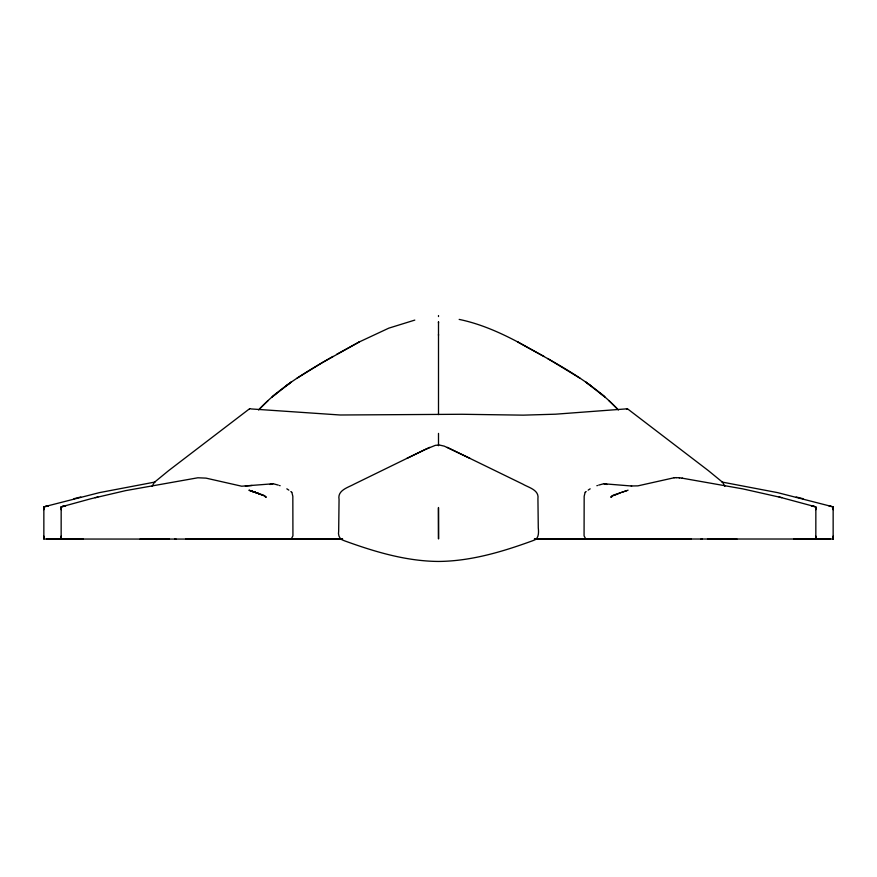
<?xml version="1.0" encoding="UTF-8"?>
<svg xmlns="http://www.w3.org/2000/svg" width="877" height="877" viewBox="0 0 877 877"><rect width="100%" height="100%" fill="white"/><g stroke="black" fill="none" stroke-linecap="round" stroke-linejoin="round"><path stroke-width="1.32" d="M43.85 506.994L43.85 539.037L279.785 539.092M64.12 506.314L61.171 506.774L61.149 539.037M438.467 507.893L438.522 538.949L438.478 507.498M438.5 321.651L438.5 414.591M815.851 536.165L815.851 539.037M815.829 509.68L815.829 506.796L812.88 506.314M833.15 536.165L833.15 538.96L833.15 507.268M833.128 509.68L833.128 506.796L830.168 506.314M833.15 539.015L534.378 539.026M152.138 486.286L154.374 482.306L168.658 470.609L249.572 408.748M611.444 496.722L611.017 497.347L611.905 496.393C609.679 498.344 613.604 494.058 615.194 494.551L614.448 494.814L628.085 490.177M611.313 496.952L611.828 496.185M258.583 409.976C279.533 387.316 306.49 371.684 332.975 356.446M259.943 408.583L268.154 400.548M585.112 492.37L584.17 496.294L584.071 535.825L585.584 538.664L590.649 539.07M276.419 393.291L272.111 396.974L291.35 382.021L286.045 385.781M585.332 492.194L586.165 491.558M447.281 447.347L522.813 484.137C528.491 487.546 539.322 489.837 537.93 498.739L538.281 527.833C538.763 532.449 539.07 539.048 533.359 540.484C502.927 551.622 471.179 561.203 438.5 561.444C405.941 561.225 374.336 551.666 343.992 540.627C339.717 539.563 337.798 535.255 338.675 531.133L339.059 499.452C337.228 490.199 348.169 487.502 354.187 484.137L424.786 449.66L435.332 445.352L439.278 445.001L444.288 446.141L470.028 458.397M296.974 378.228L322.341 362.607L359.23 341.964L336.625 354.352M611.883 496.59L612.826 496.097M359.23 341.964L388.774 328.162L414.799 320.094M406.873 458.408L429.73 447.347M615.04 495.034L620.291 492.874M624.413 491.438L626.836 490.638M621.629 492.37L623.887 491.624M598.695 485.113L603.606 483.797A7.772 4.714 -90 0 1 604.33 483.797L607.147 484.488M63.352 506.292L91.033 498.706L125.619 490.627L197.862 477.779L206.018 478.129L241.668 486.209L273.032 483.775M48.29 505.667L46.075 506.292L99.441 492.622L155.13 482.021M63.495 506.259L65.819 505.601M46.196 506.259L48.52 505.612L46.207 506.259M61.171 506.873L65.896 505.59M43.872 509.68L43.872 506.873L48.619 505.59M269.853 484.488L272.67 483.797A7.772 4.714 90 0 1 273.394 483.797L278.305 485.113M63.637 506.226L62.399 506.544L63.736 506.215M80.783 496.996L73.942 498.706M95.275 497.643L97.873 496.996M626.31 408.89L555.536 414.196L523.229 415.15L462.004 414.273L340.123 414.996L250.789 408.912M46.832 506.314L43.872 506.873M674.457 477.68L637.908 485.858L631.21 485.979M273.887 538.949L256.797 539.081M621.278 538.96L618.581 539.07M634.619 539.07L637.294 538.96M245.33 486.022L252.148 485.463M675.915 477.636L679.587 477.833M673.974 477.702L676.397 477.614M244.661 538.96L185.88 538.949M238.018 539.059L239.202 539.048M720.576 539.081L729.182 538.971L707.542 539.07M140.068 539.081L153.311 539.07M236.373 539.07L237.656 539.059M810.436 539.07L811.05 539.07M827.713 539.07L828.316 539.07M218.11 539.07L223.58 539.059M234.97 539.07L242.381 539.07M655.897 539.092L691.043 538.949L585.376 539.092M700.942 539.07L702.324 539.07M717.079 539.07L718.449 539.07M286.351 539.07L291.416 538.664L292.929 535.825L292.83 496.294L291.888 492.37M723.689 539.07L736.932 539.081M199.068 539.07L233.282 539.059M51.283 539.059L48.071 539.059L66.137 539.07M68.516 539.059L65.337 539.059L83.216 539.07M272.977 539.081L342.085 538.949M534.915 538.949L604.023 539.081M620.203 539.081L603.113 538.949M691.12 538.949L632.339 538.96M808.484 539.059L811.663 539.059L793.784 539.07M825.717 539.059L828.929 539.059L806.237 539.07M341.942 539.092L185.957 538.949L221.103 539.092M46.58 539.07L53.519 539.07M63.868 539.07L70.763 539.07M823.481 539.07L830.42 539.07M643.718 539.059L677.932 539.07M645.319 539.07L650.668 539.07M224.83 538.949L342.622 539.026M169.458 539.07L147.818 538.971L156.424 539.081M636.505 539.059L642.03 539.07M653.42 539.059L658.89 539.07M158.551 539.07L159.921 539.07M174.676 539.07L176.058 539.07M65.95 539.07L66.564 539.07M48.684 539.07L49.287 539.07M639.344 539.059L640.627 539.07M637.798 539.048L638.982 539.059M258.419 539.07L255.722 538.96M603.968 483.775L631.67 486.022M239.706 538.96L240.473 539.026M682.109 478.162L742.764 488.873L781.725 497.643M679.138 477.779L682.547 478.217M721.87 482.021L777.559 492.622L830.793 506.259M459.164 319.403C479.785 323.668 499.232 332.153 517.77 341.964M814.558 506.533L813.363 506.226M803.058 498.706L796.217 496.996M779.127 496.996L813.648 506.292M828.381 505.59L833.139 506.906M811.104 505.59L815.84 506.906M811.181 505.601L813.505 506.259M254.462 492.085L255.799 492.534L253.113 491.624L259.066 493.74L248.915 490.177L254.462 492.085L250.164 490.638L252.587 491.438M253.113 491.624L263.769 495.275L265.687 496.952M250.164 490.638L255.371 492.37M256.709 492.874L261.96 495.034M264.174 496.097L265.117 496.59M544.025 356.446L517.77 341.964C552.357 361.521 589.234 379.467 617.057 408.583M547.632 358.518L580.026 378.228M586.998 382.964L585.65 382.021L604.889 396.974L600.581 393.291M588.335 383.907L590.955 385.781M627.428 408.748L708.342 470.609L722.626 482.306L724.862 486.286M290.835 491.558L291.668 492.194M265.556 496.875L265.983 497.347L265.556 496.722M608.846 400.548L618.417 409.976M265.819 497.127L265.172 496.185M61.149 538.96L61.149 536.165M43.85 538.96L43.85 536.165M815.829 538.39L815.851 507.651M438.5 334.444L438.5 335.332M438.5 315.556L438.5 316.553M61.171 507.07L61.171 509.68M438.5 322.078L438.5 322.988M438.5 433.391L438.5 445.713M588.16 490.144A82.087 49.803 90 0 1 590.166 488.829M596.875 485.705A120.905 73.35 90 0 1 597.5 485.496M286.834 488.829A82.087 49.803 -90 0 1 288.84 490.144M279.5 485.496A120.905 73.35 -90 0 1 280.125 485.705M626.518 408.857L627.34 408.737A12.618 4.977 -90 0 0 627.208 408.748L626.518 408.857M249.704 408.737L249.66 408.737A12.618 4.977 90 0 1 249.792 408.748L249.704 408.737M262.552 494.814L261.905 494.595L262.552 494.814"/></g></svg>
